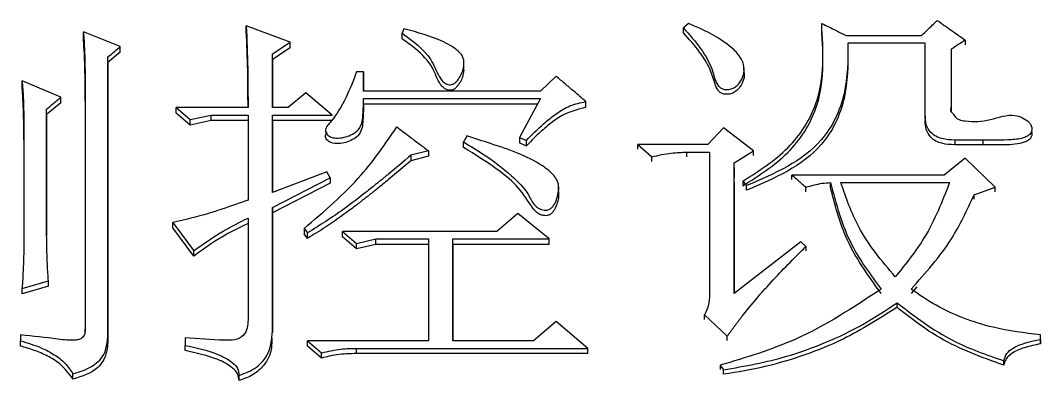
# Model space of a CAD drawing. Header units: millimetres. Extents: x 2063 to 4500, y 825 to 2548.
# Drawn here: x 2689.48 to 2695.79, y 2266.54 to 2268.77 of the extents above; entities that cross this region are included whole.
import ezdxf

# ---------------------------------------------------------------- set-up
doc = ezdxf.new("R2010")
doc.units = ezdxf.units.MM

msp = doc.modelspace()

# ---------------------------------------------------------------- linework, layer by layer
at = {"color": 7, "linetype": 'Continuous', "lineweight": 25}
for p, q in [((2690.1003, 2268.6069), (2689.8732, 2268.6987)), ((2689.8732, 2268.6639), (2689.8732, 2268.6987)), ((2691.1496, 2268.6345), (2690.8792, 2268.7354)), ((2690.8792, 2268.7005), (2690.8792, 2268.7354)), ((2691.8527, 2268.7171), (2691.8419, 2268.6896)), ((2691.8419, 2268.6547), (2691.8419, 2268.6896)), ((2693.5794, 2268.6917), (2693.5794, 2268.7215)), ((2691.0414, 2268.561), (2691.1496, 2268.6345)), ((2691.1496, 2268.5997), (2691.1496, 2268.6345)), ((2694.5854, 2268.6748), (2695.0506, 2268.6748)), ((2695.0722, 2268.6281), (2694.5962, 2268.6281)), ((2694.5962, 2268.6281), (2694.5962, 2268.5985)), ((2695.0722, 2268.1792), (2695.0722, 2268.6281)), ((2695.321, 2268.6468), (2695.321, 2268.6172)), ((2690.1003, 2268.5722), (2690.0246, 2268.508)), ((2690.1003, 2268.5722), (2690.1003, 2268.6069)), ((2691.1496, 2268.5997), (2691.0414, 2268.5263)), ((2691.0414, 2268.2302), (2691.0414, 2268.561)), ((2691.0414, 2268.5263), (2691.0414, 2268.561)), ((2694.5969, 2268.5506), (2694.5969, 2268.5803)), ((2695.2345, 2268.5908), (2695.2345, 2268.2354)), ((2695.2345, 2268.5908), (2695.2345, 2268.5612)), ((2695.2345, 2268.5609), (2695.2345, 2268.206)), ((2690.0246, 2266.8364), (2690.0246, 2268.5427)), ((2690.0246, 2268.508), (2690.0246, 2268.5427)), ((2690.0246, 2268.508), (2690.0246, 2266.804)), ((2691.0414, 2268.5263), (2691.0414, 2268.2302)), ((2692.2236, 2268.4615), (2692.2236, 2268.4965)), ((2693.9529, 2268.4581), (2693.9529, 2268.4877)), ((2691.6039, 2268.4508), (2691.5607, 2268.4508)), ((2691.6039, 2268.3313), (2691.6039, 2268.4508)), ((2691.6039, 2268.4508), (2691.6039, 2268.4163)), ((2689.7326, 2268.2945), (2689.4946, 2268.3957)), ((2689.4946, 2268.3612), (2689.4946, 2268.3957)), ((2691.6039, 2268.4163), (2691.6039, 2268.3313)), ((2692.7939, 2268.4233), (2692.6965, 2268.3313)), ((2689.884, 2268.3037), (2689.884, 2266.8642)), ((2689.884, 2268.3037), (2689.884, 2268.2694)), ((2691.247, 2268.3221), (2691.1388, 2268.2302)), ((2691.4092, 2268.1842), (2691.247, 2268.3221)), ((2692.6965, 2268.3313), (2691.6039, 2268.3313)), ((2689.7326, 2268.2602), (2689.646, 2268.1867)), ((2689.7326, 2268.2602), (2689.7326, 2268.2945)), ((2691.604, 2268.2854), (2692.6965, 2268.2854)), ((2691.604, 2268.251), (2691.604, 2268.2854)), ((2692.6779, 2268.251), (2691.604, 2268.251)), ((2692.6965, 2268.2854), (2692.5667, 2268.0461)), ((2692.9778, 2268.2326), (2692.9778, 2268.2669)), ((2695.2345, 2268.2064), (2695.2345, 2268.2354)), ((2689.646, 2267.4375), (2689.646, 2268.221)), ((2689.646, 2268.1867), (2689.646, 2268.221)), ((2689.646, 2268.1867), (2689.646, 2267.4374)), ((2690.4465, 2268.2302), (2690.533, 2268.1566)), ((2690.89, 2268.2302), (2690.4465, 2268.2302)), ((2690.533, 2268.1224), (2690.4465, 2268.1959)), ((2690.533, 2268.1566), (2690.6628, 2268.1842)), ((2690.6628, 2268.1842), (2690.89, 2268.1842)), ((2690.6628, 2268.15), (2690.6628, 2268.1842)), ((2690.89, 2268.1842), (2690.89, 2267.6591)), ((2691.1388, 2268.2302), (2691.0414, 2268.2302)), ((2691.0414, 2268.1842), (2691.4092, 2268.1842)), ((2691.0415, 2267.7052), (2691.0414, 2268.1842)), ((2691.0415, 2268.15), (2691.0414, 2268.1842)), ((2695.0722, 2268.1792), (2695.0722, 2268.1503)), ((2690.533, 2268.1224), (2690.533, 2268.1566)), ((2690.6628, 2268.15), (2690.533, 2268.1224)), ((2690.89, 2268.15), (2690.6628, 2268.15)), ((2691.0415, 2268.15), (2691.0415, 2267.7052)), ((2691.4092, 2268.15), (2691.0415, 2268.15)), ((2691.3777, 2268.1139), (2691.3777, 2268.1113)), ((2695.7305, 2268.1083), (2695.7305, 2268.1118)), ((2689.5054, 2268.0305), (2689.5054, 2268.0645)), ((2692.5667, 2268.0461), (2692.61, 2268.0277)), ((2692.5667, 2268.0461), (2692.5667, 2268.0121)), ((2693.8282, 2268.1043), (2693.7309, 2268.0013)), ((2694.0121, 2267.9638), (2693.8282, 2268.1043)), ((2695.7305, 2268.0828), (2695.7305, 2268.085)), ((2692.5667, 2268.0121), (2692.61, 2267.9937)), ((2693.2982, 2268.0013), (2693.3847, 2267.9263)), ((2693.7309, 2268.0013), (2693.2982, 2268.0013)), ((2695.4292, 2268.0294), (2695.2561, 2268.0294)), ((2695.2561, 2268.0294), (2695.2561, 2268.0007)), ((2695.4292, 2268.0003), (2695.2561, 2268.0003)), ((2695.4292, 2268.0294), (2695.4292, 2268.0003)), ((2692.0042, 2267.9632), (2691.896, 2267.9356)), ((2691.896, 2267.9356), (2691.896, 2267.9017)), ((2692.0042, 2267.9293), (2691.896, 2267.9017)), ((2692.0042, 2267.9632), (2692.0042, 2267.9293)), ((2693.3847, 2267.8978), (2693.3847, 2267.9263)), ((2693.6011, 2267.9544), (2693.7417, 2267.9544)), ((2693.6011, 2267.9259), (2693.6011, 2267.9544)), ((2693.7417, 2267.9544), (2693.7417, 2267.0814)), ((2693.8931, 2267.8888), (2694.0121, 2267.9638)), ((2694.0121, 2267.9352), (2694.0121, 2267.9638)), ((2693.8931, 2267.0814), (2693.8931, 2267.8888)), ((2693.8931, 2267.8604), (2693.8931, 2267.8888)), ((2693.8931, 2267.8599), (2693.8931, 2267.7954)), ((2695.321, 2267.9169), (2695.1912, 2267.8138)), ((2695.5049, 2267.7388), (2695.321, 2267.9169)), ((2691.3768, 2267.8342), (2691.0415, 2267.7052)), ((2691.0415, 2267.6129), (2691.3984, 2267.7974)), ((2691.3984, 2267.7974), (2691.3768, 2267.8342)), ((2691.3984, 2267.7974), (2691.3984, 2267.7637)), ((2695.1912, 2267.8138), (2694.2501, 2267.8138)), ((2694.2501, 2267.7855), (2694.2501, 2267.8138)), ((2691.3984, 2267.7637), (2691.0415, 2267.5795)), ((2692.8088, 2267.7377), (2692.8088, 2267.745)), ((2692.8088, 2267.7111), (2692.8088, 2267.7349)), ((2693.8931, 2267.7671), (2693.8931, 2267.0814)), ((2693.9472, 2267.7763), (2693.9689, 2267.7482)), ((2693.9472, 2267.7763), (2693.9472, 2267.748)), ((2693.9689, 2267.72), (2693.9689, 2267.7482)), ((2694.3366, 2267.7106), (2694.3366, 2267.7388)), ((2694.4881, 2267.7387), (2694.4881, 2267.7669)), ((2694.553, 2267.7669), (2695.2236, 2267.7669)), ((2695.3751, 2267.6919), (2695.5049, 2267.7388)), ((2695.5049, 2267.7106), (2695.5049, 2267.7388)), ((2695.3751, 2267.6638), (2695.3751, 2267.6919)), ((2691.0415, 2266.8735), (2691.0415, 2267.6129)), ((2691.0415, 2267.6129), (2691.0415, 2267.5795)), ((2690.89, 2267.5483), (2690.89, 2266.9198)), ((2691.0415, 2267.5795), (2691.0415, 2266.841)), ((2692.5559, 2267.576), (2692.4261, 2267.4653)), ((2692.7506, 2267.4191), (2692.5559, 2267.576)), ((2690.4249, 2267.5206), (2690.5545, 2267.3454)), ((2690.4249, 2267.4873), (2690.4249, 2267.5206)), ((2690.5545, 2267.3123), (2690.4249, 2267.4873)), ((2691.2361, 2267.4837), (2691.2578, 2267.456)), ((2691.2361, 2267.4837), (2691.2362, 2267.4504)), ((2691.2578, 2267.4228), (2691.2362, 2267.4504)), ((2691.2578, 2267.4228), (2691.2578, 2267.456)), ((2692.4261, 2267.4653), (2691.4742, 2267.4652)), ((2691.4742, 2267.4652), (2691.5607, 2267.3914)), ((2691.4742, 2267.432), (2691.4742, 2267.4652)), ((2691.5607, 2267.3582), (2691.4742, 2267.432)), ((2691.5607, 2267.3914), (2691.6797, 2267.4191)), ((2691.6797, 2267.4191), (2692.0042, 2267.4191)), ((2692.1556, 2267.4191), (2692.7506, 2267.4191)), ((2692.1556, 2267.3859), (2692.1556, 2267.4191)), ((2692.7506, 2267.3859), (2692.7506, 2267.4191)), ((2691.5607, 2267.3582), (2691.5607, 2267.3914)), ((2691.6797, 2267.3859), (2691.5607, 2267.3582)), ((2692.0042, 2267.3859), (2691.6797, 2267.3859)), ((2692.7506, 2267.3859), (2692.1556, 2267.3859)), ((2694.3042, 2267.4009), (2693.8931, 2267.0814)), ((2694.3366, 2267.3728), (2694.3042, 2267.4009)), ((2694.3366, 2267.3728), (2694.3366, 2267.3452)), ((2690.5545, 2267.3123), (2690.5545, 2267.3454)), ((2689.4946, 2267.1141), (2689.6568, 2267.1603)), ((2689.6568, 2267.1274), (2689.4946, 2267.0813)), ((2689.4946, 2267.0813), (2689.4946, 2267.1141)), ((2689.6568, 2267.1274), (2689.6568, 2267.1603)), ((2695.0217, 2267.1242), (2694.9857, 2267.0818)), ((2694.8992, 2266.998), (2694.8992, 2267.025)), ((2693.7093, 2266.9498), (2693.8499, 2266.818)), ((2693.7093, 2266.9228), (2693.7093, 2266.9498)), ((2689.884, 2266.8317), (2689.884, 2266.8642)), ((2691.0415, 2266.841), (2691.0415, 2266.8735)), ((2692.7939, 2266.9105), (2692.6532, 2266.7901)), ((2692.9886, 2266.7438), (2692.7939, 2266.9105)), ((2689.4838, 2266.8272), (2689.4838, 2266.7901)), ((2689.4838, 2266.8272), (2689.4838, 2266.7947)), ((2689.4838, 2266.7577), (2689.4838, 2266.7901)), ((2690.0246, 2266.804), (2690.0246, 2266.8364)), ((2690.5006, 2266.8086), (2690.5006, 2266.7623)), ((2690.5006, 2266.8086), (2690.5006, 2266.7762)), ((2691.0396, 2266.775), (2691.0396, 2266.8076)), ((2691.2578, 2266.7901), (2691.3444, 2266.716)), ((2692.0042, 2266.7901), (2691.2578, 2266.7901)), ((2691.2578, 2266.7577), (2691.2578, 2266.7901)), ((2692.6532, 2266.7901), (2692.1557, 2266.7901)), ((2693.8499, 2266.7913), (2693.8499, 2266.818)), ((2695.7862, 2266.7992), (2695.7862, 2266.8274)), ((2695.7862, 2266.8007), (2695.7862, 2266.8274)), ((2695.7862, 2266.7992), (2695.7862, 2266.7725)), ((2690.5006, 2266.73), (2690.5006, 2266.7623)), ((2691.3444, 2266.6837), (2691.2578, 2266.7577)), ((2691.5607, 2266.7438), (2692.9886, 2266.7438)), ((2691.5607, 2266.7115), (2691.5607, 2266.7438)), ((2692.9886, 2266.7115), (2692.9886, 2266.7438)), ((2691.3444, 2266.6837), (2691.3444, 2266.716)), ((2692.9886, 2266.7115), (2691.5607, 2266.7115)), ((2695.559, 2266.6409), (2695.559, 2266.6674)), ((2693.8066, 2266.6391), (2693.8282, 2266.6109)), ((2693.8066, 2266.6391), (2693.8066, 2266.6127)), ((2693.8282, 2266.5845), (2693.8282, 2266.6109)), ((2689.8083, 2266.5541), (2689.8083, 2266.5862)), ((2690.8359, 2266.5448), (2690.8359, 2266.577))]:
    msp.add_line(p, q, dxfattribs=at)
at = {"color": 7, "linetype": 'Continuous', "lineweight": 25, "flags": 128}
for points in [[(2693.6118, 2268.7495), (2693.5956, 2268.7355), (2693.5794, 2268.7215)], [(2690.4465, 2268.1959), (2690.4465, 2268.2046), (2690.4465, 2268.2132), (2690.4465, 2268.2302)], [(2692.2206, 2267.9846), (2692.2206, 2268.0016), (2692.2206, 2268.0186)], [(2692.61, 2267.9937), (2692.61, 2268.0107), (2692.61, 2268.0277)], [(2693.2982, 2267.9726), (2693.2982, 2267.9795), (2693.2982, 2267.9869), (2693.2982, 2268.0013)], [(2691.6797, 2267.3859), (2691.6797, 2267.3942), (2691.6797, 2267.4025), (2691.6797, 2267.4191)]]:
    msp.add_lwpolyline(points, dxfattribs=at)
at = {"color": 7, "linetype": 'Continuous', "lineweight": 25}
for points, knots in [([(2693.5794, 2268.7215), (2693.6164, 2268.6805), (2693.6908, 2268.5981), (2693.7601, 2268.475), (2693.7774, 2268.3794), (2693.8123, 2268.3484), (2693.8351, 2268.3412), (2693.8613, 2268.3411), (2693.8891, 2268.3493), (2693.917, 2268.3693), (2693.9402, 2268.4017), (2693.9567, 2268.4452), (2693.9545, 2268.4955), (2693.9287, 2268.5518), (2693.8333, 2268.645), (2693.7169, 2268.7037), (2693.6241, 2268.7442), (2693.6119, 2268.7495)], [0, 0, 0, 0, 0.147264, 0.295549, 0.379238, 0.397703, 0.416178, 0.440331, 0.464931, 0.490583, 0.529382, 0.57023, 0.614805, 0.662848, 0.734386, 0.964893, 1, 1, 1, 1]), ([(2693.9472, 2267.7763), (2694.0453, 2267.8386), (2694.2367, 2267.9604), (2694.4592, 2268.3022), (2694.4435, 2268.5804), (2694.4339, 2268.7496)], [0, 0, 0, 0, 0.29142, 0.569226, 1, 1, 1, 1]), ([(2694.434, 2268.7496), (2694.4488, 2268.7423), (2694.4784, 2268.7277), (2694.5289, 2268.7028), (2694.5645, 2268.6851), (2694.5854, 2268.6748)], [0, 0, 0, 0, 0.2932077, 0.5864153, 1, 1, 1, 1]), ([(2695.0506, 2268.6748), (2695.0624, 2268.6862), (2695.0846, 2268.7075), (2695.1171, 2268.7386), (2695.1376, 2268.7584), (2695.1479, 2268.7682)], [0, 0, 0, 0, 0.365746, 0.682872, 1, 1, 1, 1]), ([(2695.1479, 2268.7682), (2695.1768, 2268.748), (2695.2345, 2268.7075), (2695.2922, 2268.6671), (2695.321, 2268.6468)], [0, 0, 0, 0, 0.499999, 1, 1, 1, 1]), ([(2689.8732, 2268.6987), (2689.8757, 2268.6594), (2689.8807, 2268.5808), (2689.8837, 2268.4491), (2689.8839, 2268.3567), (2689.884, 2268.3037)], [0, 0, 0, 0, 0.299228, 0.598476, 1, 1, 1, 1]), ([(2690.8792, 2268.7354), (2690.8829, 2268.6471), (2690.8883, 2268.5188), (2690.8897, 2268.3503), (2690.8899, 2268.2702), (2690.89, 2268.2302)], [0, 0, 0, 0, 0.525139, 0.762561, 1, 1, 1, 1]), ([(2690.8899, 2268.2302), (2690.8898, 2268.263), (2690.8897, 2268.3402), (2690.8879, 2268.497), (2690.8826, 2268.6209), (2690.8792, 2268.7005)], [0, 0, 0, 0, 0.209271, 0.491301, 1, 1, 1, 1]), ([(2691.8419, 2268.6896), (2691.9096, 2268.6402), (2692.0109, 2268.5662), (2692.0575, 2268.4454), (2692.0855, 2268.3981), (2692.1036, 2268.3823), (2692.1206, 2268.3733), (2692.1394, 2268.3702), (2692.1551, 2268.3732), (2692.1734, 2268.3851), (2692.2001, 2268.4178), (2692.2216, 2268.4634), (2692.2256, 2268.512), (2692.2174, 2268.5449), (2692.1918, 2268.5788), (2692.0983, 2268.6448), (2691.9752, 2268.6833), (2691.8744, 2268.7111), (2691.8527, 2268.717)], [0, 0, 0, 0, 0.227643, 0.340918, 0.369432, 0.383636, 0.40814, 0.421602, 0.435183, 0.450932, 0.481252, 0.554321, 0.592682, 0.621741, 0.650784, 0.712011, 0.938181, 1, 1, 1, 1]), ([(2693.9521, 2268.4576), (2693.9527, 2268.456), (2693.9587, 2268.439), (2693.9528, 2268.4023), (2693.9339, 2268.3608), (2693.9072, 2268.331), (2693.8785, 2268.3153), (2693.8501, 2268.3107), (2693.8254, 2268.3139), (2693.8064, 2268.3231), (2693.7874, 2268.3433), (2693.7679, 2268.3938), (2693.7441, 2268.4776), (2693.6762, 2268.5844), (2693.6141, 2268.6531), (2693.5794, 2268.6915)], [0, 0, 0, 0, 0.007427, 0.08003, 0.156119, 0.209437, 0.252123, 0.294833, 0.329859, 0.356953, 0.384034, 0.449164, 0.593735, 0.772907, 1, 1, 1, 1]), ([(2693.9472, 2267.7475), (2694.0453, 2267.8098), (2694.2367, 2267.9313), (2694.4592, 2268.2727), (2694.4435, 2268.5506), (2694.4339, 2268.7195)], [0, 0, 0, 0, 0.291558, 0.569369, 1, 1, 1, 1]), ([(2689.884, 2268.2694), (2689.8839, 2268.3088), (2689.8837, 2268.3877), (2689.8818, 2268.5193), (2689.8763, 2268.6112), (2689.8732, 2268.6639)], [0, 0, 0, 0, 0.299614, 0.599241, 1, 1, 1, 1]), ([(2692.2224, 2268.4619), (2692.2206, 2268.447), (2692.216, 2268.4092), (2692.191, 2268.3689), (2692.1652, 2268.3445), (2692.1499, 2268.3371), (2692.1342, 2268.336), (2692.1153, 2268.341), (2692.0953, 2268.3533), (2692.0602, 2268.3965), (2692.0321, 2268.492), (2691.9405, 2268.5833), (2691.8697, 2268.6346), (2691.8419, 2268.6547)], [0, 0, 0, 0, 0.07582, 0.192022, 0.226951, 0.249428, 0.272071, 0.300262, 0.34128, 0.383377, 0.572828, 0.832144, 1, 1, 1, 1]), ([(2694.5962, 2268.6281), (2694.596, 2268.5235), (2694.5956, 2268.3133), (2694.4208, 2267.942), (2694.1425, 2267.8226), (2693.9689, 2267.7482)], [0, 0, 0, 0, 0.271711, 0.545564, 1, 1, 1, 1]), ([(2695.321, 2268.6468), (2695.3066, 2268.6375), (2695.2777, 2268.6188), (2695.2489, 2268.6001), (2695.2345, 2268.5908)], [0, 0, 0, 0, 0.5, 1, 1, 1, 1]), ([(2690.0246, 2268.5427), (2690.0372, 2268.5534), (2690.0625, 2268.5748), (2690.0877, 2268.5962), (2690.1003, 2268.6069)], [0, 0, 0, 0, 0.499999, 1, 1, 1, 1]), ([(2694.5962, 2268.5982), (2694.596, 2268.4937), (2694.5956, 2268.2838), (2694.4206, 2267.9129), (2694.1425, 2267.7938), (2693.9689, 2267.7194)], [0, 0, 0, 0, 0.27158, 0.545365, 1, 1, 1, 1]), ([(2691.5607, 2268.4508), (2691.5183, 2268.342), (2691.472, 2268.223), (2691.3808, 2268.1206), (2691.3674, 2268.0974), (2691.3689, 2268.0775), (2691.3767, 2268.065), (2691.3884, 2268.0547), (2691.4118, 2268.0426), (2691.4494, 2268.0399), (2691.4944, 2268.0478), (2691.5358, 2268.0646), (2691.5768, 2268.0928), (2691.5976, 2268.1428), (2691.6014, 2268.2088), (2691.603, 2268.2563), (2691.604, 2268.2854)], [0, 0, 0, 0, 0.410682, 0.448949, 0.485441, 0.501738, 0.518559, 0.536626, 0.555642, 0.608214, 0.659889, 0.710594, 0.760792, 0.827972, 0.89499, 1, 1, 1, 1]), ([(2689.4946, 2268.3957), (2689.4971, 2268.3602), (2689.5023, 2268.2874), (2689.5049, 2268.177), (2689.5052, 2268.102), (2689.5054, 2268.0645)], [0, 0, 0, 0, 0.321919, 0.660869, 1, 1, 1, 1]), ([(2689.5054, 2268.0305), (2689.5053, 2268.0661), (2689.505, 2268.139), (2689.5012, 2268.2493), (2689.4968, 2268.3239), (2689.4946, 2268.3612)], [0, 0, 0, 0, 0.322349, 0.661088, 1, 1, 1, 1]), ([(2692.9778, 2268.267), (2692.9528, 2268.2882), (2692.9097, 2268.3248), (2692.8484, 2268.3769), (2692.812, 2268.4078), (2692.7939, 2268.4233)], [0, 0, 0, 0, 0.407162, 0.703581, 1, 1, 1, 1]), ([(2689.646, 2268.221), (2689.6584, 2268.2315), (2689.679, 2268.249), (2689.7078, 2268.2735), (2689.7243, 2268.2875), (2689.7326, 2268.2945)], [0, 0, 0, 0, 0.428366, 0.714182, 1, 1, 1, 1]), ([(2691.604, 2268.251), (2691.603, 2268.2141), (2691.6017, 2268.1627), (2691.594, 2268.0967), (2691.5732, 2268.0564), (2691.5359, 2268.0306), (2691.4944, 2268.0137), (2691.4494, 2268.0059), (2691.4118, 2268.0086), (2691.3884, 2268.0207), (2691.3766, 2268.0309), (2691.369, 2268.0434), (2691.3673, 2268.0612), (2691.3742, 2268.0723), (2691.3786, 2268.0794)], [0, 0, 0, 0, 0.2458225, 0.3427092, 0.4403078, 0.5326766, 0.6260068, 0.7211389, 0.8179226, 0.8529217, 0.8861625, 0.9170993, 0.9470635, 1, 1, 1, 1]), ([(2692.61, 2268.0277), (2692.6444, 2268.063), (2692.7014, 2268.1215), (2692.7919, 2268.1921), (2692.8768, 2268.2467), (2692.9439, 2268.2602), (2692.9777, 2268.2669)], [0, 0, 0, 0, 0.334415, 0.553138, 0.774737, 1, 1, 1, 1]), ([(2695.2345, 2268.2354), (2695.2332, 2268.2314), (2695.2309, 2268.2243), (2695.2296, 2268.215), (2695.2311, 2268.208), (2695.2382, 2268.1996), (2695.2505, 2268.187), (2695.2619, 2268.1666), (2695.288, 2268.1524), (2695.3594, 2268.1406), (2695.4757, 2268.1469), (2695.5932, 2268.1961), (2695.6748, 2268.1693), (2695.7087, 2268.1475), (2695.7274, 2268.1236), (2695.7332, 2268.1038), (2695.7318, 2268.085), (2695.7247, 2268.0694), (2695.7104, 2268.0557), (2695.6715, 2268.0375), (2695.5746, 2268.0269), (2695.4879, 2268.0284), (2695.4292, 2268.0294)], [0, 0, 0, 0, 0.0138, 0.025127, 0.031098, 0.037099, 0.060784, 0.089374, 0.112534, 0.153888, 0.320046, 0.483741, 0.537098, 0.589789, 0.612612, 0.635583, 0.657284, 0.674402, 0.691535, 0.721107, 0.811251, 1, 1, 1, 1]), ([(2692.9778, 2268.2326), (2692.9266, 2268.219), (2692.8429, 2268.1968), (2692.7494, 2268.1256), (2692.6762, 2268.0627), (2692.632, 2268.0167), (2692.61, 2267.9937)], [0, 0, 0, 0, 0.3453624, 0.5656072, 0.7836122, 1, 1, 1, 1]), ([(2695.2561, 2268.0294), (2695.2291, 2268.0305), (2695.1761, 2268.0327), (2695.1081, 2268.0667), (2695.0755, 2268.1235), (2695.0733, 2268.1607), (2695.0722, 2268.1792)], [0, 0, 0, 0, 0.2935292, 0.5772393, 0.7904501, 1, 1, 1, 1]), ([(2691.2361, 2267.4837), (2691.3601, 2267.5892), (2691.5796, 2267.7759), (2691.7398, 2268.0091), (2691.8095, 2268.1106)], [0, 0, 0, 0, 0.5647641, 1, 1, 1, 1]), ([(2691.8095, 2268.1106), (2691.8357, 2268.0907), (2691.8813, 2268.0563), (2691.9462, 2268.0071), (2691.9849, 2267.9779), (2692.0042, 2267.9632)], [0, 0, 0, 0, 0.404154, 0.702076, 1, 1, 1, 1]), ([(2695.2561, 2268.0003), (2695.2291, 2268.0014), (2695.1761, 2268.0036), (2695.1081, 2268.0376), (2695.0755, 2268.0943), (2695.0733, 2268.1315), (2695.0722, 2268.1499)], [0, 0, 0, 0, 0.293693, 0.577474, 0.790597, 1, 1, 1, 1]), ([(2689.5054, 2268.0645), (2689.5054, 2267.8832), (2689.5054, 2267.6744), (2689.5054, 2267.4651), (2689.5054, 2267.4375)], [0, 0, 0, 0, 0.868151, 1, 1, 1, 1]), ([(2692.2206, 2268.0186), (2692.2636, 2267.9927), (2692.368, 2267.9298), (2692.5065, 2267.8243), (2692.6144, 2267.7175), (2692.6495, 2267.6343), (2692.6878, 2267.6046), (2692.7149, 2267.5957), (2692.7391, 2267.5962), (2692.7582, 2267.6037), (2692.777, 2267.6222), (2692.7987, 2267.6659), (2692.8136, 2267.7207), (2692.8041, 2267.7778), (2692.77, 2267.8257), (2692.6423, 2267.9239), (2692.4502, 2267.9878), (2692.2907, 2268.0396), (2692.2422, 2268.0554)], [0, 0, 0, 0, 0.09823, 0.238084, 0.342847, 0.395046, 0.415643, 0.436328, 0.448822, 0.461404, 0.474978, 0.500048, 0.559261, 0.58729, 0.615214, 0.674822, 0.90112, 1, 1, 1, 1]), ([(2692.2422, 2268.0554), (2692.2404, 2268.0523), (2692.2359, 2268.0446), (2692.2286, 2268.0323), (2692.2233, 2268.0232), (2692.2206, 2268.0186)], [0, 0, 0, 0, 0.253618, 0.626812, 1, 1, 1, 1]), ([(2695.7296, 2268.0822), (2695.7307, 2268.0789), (2695.7336, 2268.0693), (2695.7312, 2268.0539), (2695.7236, 2268.0388), (2695.7085, 2268.0253), (2695.6582, 2268.0035), (2695.5608, 2267.9984), (2695.4753, 2267.9996), (2695.4292, 2268.0003)], [0, 0, 0, 0, 0.031002, 0.089187, 0.134339, 0.17946, 0.263265, 0.602046, 1, 1, 1, 1]), ([(2692.8073, 2267.7112), (2692.808, 2267.7048), (2692.8112, 2267.6719), (2692.7965, 2267.6271), (2692.7755, 2267.5867), (2692.7569, 2267.5697), (2692.7395, 2267.5631), (2692.7188, 2267.5622), (2692.6963, 2267.5679), (2692.6701, 2267.5828), (2692.6244, 2267.6405), (2692.5671, 2267.7412), (2692.415, 2267.8641), (2692.2953, 2267.9383), (2692.2206, 2267.9846)], [0, 0, 0, 0, 0.023034, 0.119368, 0.163106, 0.184482, 0.20606, 0.22516, 0.254288, 0.284042, 0.327596, 0.510965, 0.694584, 1, 1, 1, 1]), ([(2691.896, 2267.9356), (2691.8499, 2267.8968), (2691.8009, 2267.8555), (2691.7486, 2267.8123), (2691.7399, 2267.8051), (2691.7311, 2267.7979), (2691.7224, 2267.7908), (2691.7107, 2267.7812), (2691.699, 2267.7717), (2691.6872, 2267.7622), (2691.6784, 2267.7551), (2691.6696, 2267.748), (2691.6519, 2267.7338), (2691.5897, 2267.6847), (2691.4601, 2267.5837), (2691.3332, 2267.5036), (2691.2578, 2267.456)], [0, 0, 0, 0, 0.2271132, 0.2413077, 0.2555022, 0.2696968, 0.2838913, 0.2980858, 0.3264748, 0.3406694, 0.3548639, 0.3690584, 0.3832529, 0.4400314, 0.6671734, 1, 1, 1, 1]), ([(2693.3847, 2267.9263), (2693.4245, 2267.9356), (2693.4956, 2267.9523), (2693.5688, 2267.9538), (2693.6011, 2267.9544)], [0, 0, 0, 0, 0.558839, 1, 1, 1, 1]), ([(2691.896, 2267.9017), (2691.85, 2267.8628), (2691.781, 2267.8044), (2691.7078, 2267.7448), (2691.6784, 2267.7213), (2691.6695, 2267.7142), (2691.6606, 2267.7072), (2691.6517, 2267.7002), (2691.6428, 2267.6932), (2691.6339, 2267.6862), (2691.625, 2267.6792), (2691.6131, 2267.6699), (2691.6011, 2267.6606), (2691.5892, 2267.6514), (2691.5802, 2267.6444), (2691.5712, 2267.6375), (2691.5623, 2267.6306), (2691.5443, 2267.6168), (2691.4811, 2267.5687), (2691.384, 2267.4996), (2691.2949, 2267.4453), (2691.2578, 2267.4228)], [0, 0, 0, 0, 0.227207, 0.340812, 0.355012, 0.369212, 0.383413, 0.397613, 0.411813, 0.426014, 0.440214, 0.454414, 0.482815, 0.497015, 0.511215, 0.525416, 0.539616, 0.553816, 0.610618, 0.837948, 1, 1, 1, 1]), ([(2694.2501, 2267.8138), (2694.2625, 2267.8031), (2694.2831, 2267.7853), (2694.3119, 2267.7602), (2694.3284, 2267.746), (2694.3366, 2267.7388)], [0, 0, 0, 0, 0.4283658, 0.7141852, 1, 1, 1, 1]), ([(2694.3366, 2267.7388), (2694.3539, 2267.7434), (2694.3873, 2267.7524), (2694.4376, 2267.764), (2694.4712, 2267.7659), (2694.4881, 2267.7669)], [0, 0, 0, 0, 0.348407, 0.672288, 1, 1, 1, 1]), ([(2694.4881, 2267.7669), (2694.5233, 2267.6349), (2694.5867, 2267.3973), (2694.7356, 2267.1982), (2694.8018, 2267.1097)], [0, 0, 0, 0, 0.555454, 1, 1, 1, 1]), ([(2694.8018, 2267.0818), (2694.7198, 2267.1955), (2694.5742, 2267.3972), (2694.5143, 2267.6346), (2694.4881, 2267.7382)], [0, 0, 0, 0, 0.563754, 1, 1, 1, 1]), ([(2694.8883, 2267.185), (2694.8052, 2267.284), (2694.6575, 2267.4598), (2694.5848, 2267.6736), (2694.553, 2267.7669)], [0, 0, 0, 0, 0.56317, 1, 1, 1, 1]), ([(2695.2236, 2267.7669), (2695.1778, 2267.6504), (2695.0954, 2267.4406), (2694.952, 2267.2636), (2694.8883, 2267.185)], [0, 0, 0, 0, 0.555585, 1, 1, 1, 1]), ([(2694.9857, 2267.1097), (2695.0754, 2267.2093), (2695.2345, 2267.386), (2695.3324, 2267.599), (2695.3751, 2267.6919)], [0, 0, 0, 0, 0.5637392, 1, 1, 1, 1]), ([(2690.89, 2267.6591), (2690.8361, 2267.6401), (2690.7553, 2267.6116), (2690.6015, 2267.5614), (2690.4992, 2267.5378), (2690.4249, 2267.5206)], [0, 0, 0, 0, 0.353575, 0.530365, 1, 1, 1, 1]), ([(2690.5545, 2267.3454), (2690.6136, 2267.3878), (2690.7197, 2267.464), (2690.8377, 2267.5224), (2690.89, 2267.5483)], [0, 0, 0, 0, 0.556535, 1, 1, 1, 1]), ([(2690.89, 2267.5149), (2690.8233, 2267.4822), (2690.7049, 2267.4242), (2690.6002, 2267.3463), (2690.5545, 2267.3123)], [0, 0, 0, 0, 0.563743, 1, 1, 1, 1]), ([(2689.5054, 2267.4375), (2689.5052, 2267.4041), (2689.5049, 2267.3374), (2689.5014, 2267.2295), (2689.497, 2267.1551), (2689.4946, 2267.1141)], [0, 0, 0, 0, 0.309604, 0.619232, 1, 1, 1, 1]), ([(2689.6568, 2267.1603), (2689.6547, 2267.1921), (2689.6504, 2267.2542), (2689.6472, 2267.3466), (2689.6464, 2267.4072), (2689.646, 2267.4375)], [0, 0, 0, 0, 0.34424, 0.672044, 1, 1, 1, 1]), ([(2692.0042, 2267.4191), (2692.0042, 2267.3321), (2692.0042, 2267.1227), (2692.0042, 2266.9129), (2692.0042, 2266.7901)], [0, 0, 0, 0, 0.415229, 1, 1, 1, 1]), ([(2692.1557, 2266.7901), (2692.1556, 2266.8773), (2692.1556, 2267.0872), (2692.1556, 2267.2966), (2692.1556, 2267.4191)], [0, 0, 0, 0, 0.41523, 1, 1, 1, 1]), ([(2692.1556, 2267.3859), (2692.1556, 2267.299), (2692.1556, 2267.1007), (2692.1557, 2266.9019), (2692.1557, 2266.7901)], [0, 0, 0, 0, 0.437793, 1, 1, 1, 1]), ([(2693.8499, 2266.818), (2693.8536, 2266.823), (2693.8591, 2266.8306), (2693.8664, 2266.8407), (2693.8738, 2266.8507), (2693.8812, 2266.8608), (2693.8886, 2266.8708), (2693.8941, 2266.8783), (2693.9016, 2266.8883), (2693.909, 2266.8983), (2693.9166, 2266.9083), (2693.9222, 2266.9157), (2693.9336, 2266.9306), (2693.9738, 2266.9823), (2694.0298, 2267.0495), (2694.1455, 2267.181), (2694.2441, 2267.281), (2694.326, 2267.3622), (2694.3366, 2267.3728)], [0, 0, 0, 0, 0.025377, 0.038065, 0.050754, 0.076131, 0.088819, 0.101507, 0.114196, 0.139573, 0.152261, 0.16495, 0.177638, 0.228393, 0.431466, 0.532978, 0.939243, 1, 1, 1, 1]), ([(2694.8018, 2267.1097), (2694.6305, 2266.997), (2694.3218, 2266.794), (2693.9653, 2266.6868), (2693.8066, 2266.6391)], [0, 0, 0, 0, 0.554852, 1, 1, 1, 1]), ([(2695.7862, 2266.8274), (2695.6875, 2266.8392), (2695.5254, 2266.8585), (2695.3103, 2266.9271), (2695.1381, 2267.0041), (2695.0363, 2267.0747), (2694.9857, 2267.1097)], [0, 0, 0, 0, 0.3439877, 0.5650552, 0.7839694, 1, 1, 1, 1]), ([(2693.7417, 2267.0814), (2693.7404, 2267.0558), (2693.7381, 2267.0099), (2693.7181, 2266.9682), (2693.7093, 2266.9498)], [0, 0, 0, 0, 0.557224, 1, 1, 1, 1]), ([(2693.8282, 2266.6109), (2693.9598, 2266.6345), (2694.176, 2266.6733), (2694.4611, 2266.7779), (2694.6905, 2266.8864), (2694.8299, 2266.979), (2694.8992, 2267.025)], [0, 0, 0, 0, 0.3437, 0.56446, 0.78335, 1, 1, 1, 1]), ([(2694.8992, 2266.9973), (2694.7904, 2266.9277), (2694.6103, 2266.8124), (2694.3308, 2266.7004), (2694.084, 2266.6258), (2693.9137, 2266.5977), (2693.8282, 2266.5836)], [0, 0, 0, 0, 0.335493, 0.555469, 0.777124, 1, 1, 1, 1]), ([(2694.8992, 2267.025), (2695.0105, 2266.9401), (2695.2112, 2266.7871), (2695.4519, 2266.7043), (2695.559, 2266.6674)], [0, 0, 0, 0, 0.554975, 1, 1, 1, 1]), ([(2695.559, 2266.6401), (2695.4235, 2266.6886), (2695.1835, 2266.7746), (2694.9854, 2266.9297), (2694.8992, 2266.9973)], [0, 0, 0, 0, 0.564668, 1, 1, 1, 1]), ([(2690.89, 2266.9198), (2690.8891, 2266.9031), (2690.8874, 2266.8695), (2690.8647, 2266.8178), (2690.8067, 2266.7918), (2690.6836, 2266.7954), (2690.5816, 2266.8028), (2690.5006, 2266.8086)], [0, 0, 0, 0, 0.111586, 0.225233, 0.353074, 0.48645, 1, 1, 1, 1]), ([(2689.8838, 2266.8642), (2689.8838, 2266.8566), (2689.8838, 2266.8412), (2689.8765, 2266.8216), (2689.8649, 2266.8072), (2689.8482, 2266.798), (2689.7978, 2266.7896), (2689.6746, 2266.8066), (2689.5609, 2266.8188), (2689.4838, 2266.8272)], [0, 0, 0, 0, 0.052862, 0.108161, 0.143222, 0.178347, 0.234295, 0.480556, 1, 1, 1, 1]), ([(2690.8359, 2266.577), (2690.8731, 2266.5911), (2690.9458, 2266.6189), (2691.0349, 2266.725), (2691.039, 2266.8176), (2691.0415, 2266.8735)], [0, 0, 0, 0, 0.29307, 0.573859, 1, 1, 1, 1]), ([(2689.4838, 2266.7901), (2689.5282, 2266.7771), (2689.601, 2266.7557), (2689.693, 2266.707), (2689.7624, 2266.6554), (2689.7931, 2266.6091), (2689.8083, 2266.5862)], [0, 0, 0, 0, 0.347625, 0.569681, 0.787632, 1, 1, 1, 1]), ([(2689.8083, 2266.5862), (2689.843, 2266.597), (2689.911, 2266.6181), (2690.0152, 2266.6964), (2690.0211, 2266.7839), (2690.0246, 2266.8364)], [0, 0, 0, 0, 0.294131, 0.576582, 1, 1, 1, 1]), ([(2690.0246, 2266.804), (2690.0233, 2266.772), (2690.0206, 2266.7076), (2689.9552, 2266.5981), (2689.8648, 2266.571), (2689.8083, 2266.5541)], [0, 0, 0, 0, 0.270029, 0.543705, 1, 1, 1, 1]), ([(2695.559, 2266.6674), (2695.5638, 2266.6829), (2695.5737, 2266.7147), (2695.6158, 2266.7468), (2695.6854, 2266.7786), (2695.7445, 2266.7907), (2695.7862, 2266.7992)], [0, 0, 0, 0, 0.175771, 0.359485, 0.548639, 1, 1, 1, 1]), ([(2695.7862, 2266.7717), (2695.7862, 2266.777), (2695.7862, 2266.7864), (2695.7862, 2266.7958), (2695.7862, 2266.7999)], [0, 0, 0, 0, 0.56, 1, 1, 1, 1]), ([(2689.8083, 2266.5541), (2689.7828, 2266.5885), (2689.7401, 2266.646), (2689.6513, 2266.6981), (2689.5701, 2266.7333), (2689.5126, 2266.7496), (2689.4838, 2266.7577)], [0, 0, 0, 0, 0.329538, 0.550163, 0.774094, 1, 1, 1, 1]), ([(2690.5006, 2266.7623), (2690.5695, 2266.7475), (2690.6734, 2266.725), (2690.7818, 2266.6699), (2690.829, 2266.6215), (2690.8337, 2266.5916), (2690.8359, 2266.577)], [0, 0, 0, 0, 0.512125, 0.772785, 0.888448, 1, 1, 1, 1]), ([(2690.8359, 2266.5448), (2690.8337, 2266.5595), (2690.829, 2266.5893), (2690.7818, 2266.6377), (2690.6734, 2266.6927), (2690.5695, 2266.7151), (2690.5006, 2266.73)], [0, 0, 0, 0, 0.111456, 0.227071, 0.487738, 1, 1, 1, 1]), ([(2691.0361, 2266.7755), (2691.0356, 2266.7626), (2691.0336, 2266.7145), (2690.9963, 2266.6423), (2690.9235, 2266.5765), (2690.8654, 2266.5555), (2690.8359, 2266.5448)], [0, 0, 0, 0, 0.12089, 0.451687, 0.721411, 1, 1, 1, 1]), ([(2691.3444, 2266.716), (2691.3841, 2266.7252), (2691.4553, 2266.7417), (2691.5284, 2266.7432), (2691.5607, 2266.7438)], [0, 0, 0, 0, 0.558835, 1, 1, 1, 1]), ([(2695.7862, 2266.7717), (2695.7525, 2266.7649), (2695.6911, 2266.7525), (2695.6196, 2266.7235), (2695.5801, 2266.6898), (2695.5637, 2266.6636), (2695.5604, 2266.6468), (2695.559, 2266.6401)], [0, 0, 0, 0, 0.36709, 0.669259, 0.811722, 0.924466, 1, 1, 1, 1]), ([(2691.5607, 2266.7115), (2691.5196, 2266.7104), (2691.4464, 2266.7084), (2691.3755, 2266.6912), (2691.3444, 2266.6837)], [0, 0, 0, 0, 0.561085, 1, 1, 1, 1])]:
    msp.add_open_spline(points, degree=3, knots=knots, dxfattribs=at)

doc.saveas('drawing.dxf')
